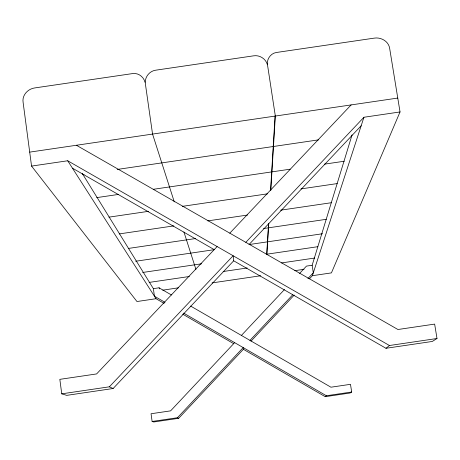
<?xml version="1.0" encoding="UTF-8"?>
<svg xmlns="http://www.w3.org/2000/svg" width="460" height="460" viewBox="0 0 460 460"><rect width="100%" height="100%" fill="white"/><g stroke="black" fill="none" stroke-linecap="round" stroke-linejoin="round"><path stroke-width="0.69" d="M267.294 64.302C266.955 58.84 270.739 53.389 276.276 52.503L374.233 38.128C381.133 37.013 388.838 41.377 389.706 48.674L400.033 111.952L331.43 272.889L312.374 275.695L309.43 278.84M268.565 223.669L266.719 254.213L317.814 246.692M270.566 190.538L275.057 116.087M266.88 254.19L268.749 223.646M270.779 190.509L275.333 116.046L267.766 66.568C267.099 59.777 260.4 54.757 253.702 55.815L155.681 70.196C148.988 71.11 144.152 77.884 145.475 84.513L152.553 134.078L174.277 201.854M307.912 278.576L313.312 272.814L312.15 265.265L352.067 134.86M312.374 275.695L363.935 117.254L400.033 111.952M234.634 342.637L170.608 410.86L151.047 413.747L152.122 421.469L153.778 421.975L178.687 418.301L243.38 349.289L243.196 347.593L177.433 417.732L152.122 421.469M241.402 335.432L284.452 289.558M299.621 273.401L306.469 266.098L312.15 265.265M249.964 340.377L292.686 294.814M251.022 341.142L294.216 295.067M217.12 246.56L96.606 373.934L59.829 379.35L61.749 393.835L66.734 395.358L113.12 388.516L233.691 260.803L233.134 255.754L109.365 386.814L61.749 393.835M229.793 233.162L351.135 104.914M245.812 242.339L363.935 117.254M248.992 244.593L361.169 125.764M243.38 349.289L325.231 396.675L326.387 395.755L351.681 392.018L350.485 384.324L330.941 387.205L190.63 306.067M233.691 260.803L385.98 348.283L389.459 345.512L437 338.502L434.648 324.099L397.934 329.509L76.406 145.262M351.681 392.018L350.117 393.001L325.231 396.675M437 338.502L432.296 341.452L385.98 348.283M128.461 248.423L195.661 238.533M263.545 228.545L326.272 219.316M135.654 261.245L214.003 249.717M249.291 244.524L322.489 233.749M142.629 272.475L201.566 263.804M149.132 282.417L189.342 276.5M223.192 271.515L247.169 267.984M281.566 262.924L314.697 258.043M82.265 173.466L153.364 288.644L159.051 287.805L171.43 294.969M162.736 290.174L178.486 287.81M212.066 282.911L260.676 275.753M294.808 270.681L304.031 269.324M164.117 303.399L156.038 298.718L136.965 301.53L31.55 166.083L23.121 102.471C21.838 95.289 27.841 88.843 34.747 87.935L132.825 73.548C138.408 72.795 143.715 76.86 144.998 82.242M29.699 152.122L397.768 98.066M31.55 166.083L67.706 160.77L389.459 345.512M82.581 174.53L83.996 174.323M117.231 169.441L318.722 139.834M96.698 197.627L118.611 194.407M153.237 189.319L290.174 169.188M324.3 164.174L344.206 161.247M108.934 217.149L148.477 211.335M182.373 206.35L267.777 193.792M300.955 188.91L337.209 183.58M119.238 233.921L173.817 225.889M207.828 220.886L247.509 215.05M280.611 210.18L331.603 202.682M109.365 386.814L113.12 388.516M177.433 417.732L178.687 418.301M72.45 168.182L214.348 249.688M165.002 302.329L154.433 296.211L153.364 288.644M183.655 313.128L326.387 395.755M182.758 314.191L233.714 343.689M67.706 160.77L156.038 298.718M159.051 287.805L159.66 288.863M183.937 231.984L195.931 269.399"/></g></svg>
